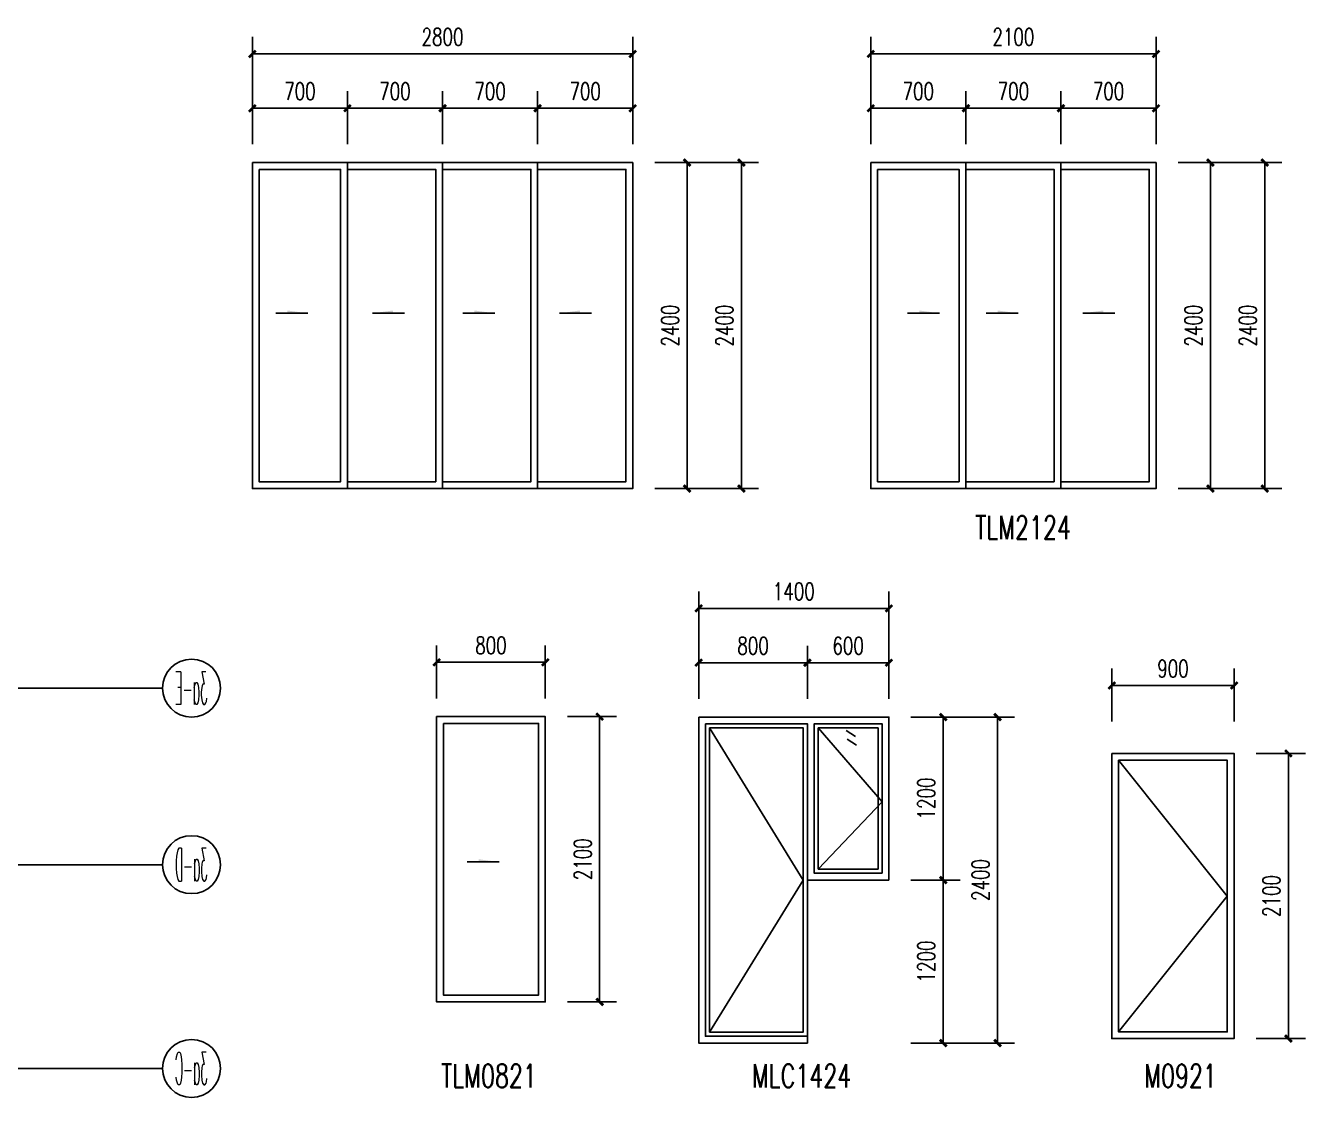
# Model space of a CAD drawing. Extents: x 184967 to 628822, y -100826 to 121332.
# Drawn here: x 328543 to 337964, y -19626 to -11735 of the extents above; entities that cross this region are included whole.
import ezdxf
from ezdxf.enums import TextEntityAlignment as Align

# ---------------------------------------------------------------- set-up
doc = ezdxf.new("R2010")
doc.units = 0
doc.header["$MEASUREMENT"] = 0
for name, color, linetype in [('AXIS_TEXT', 7, 'Continuous'), ('PUB_DIM', 3, 'Continuous'), ('PUB_TAB', 7, 'Continuous'), ('WINDOW', 141, 'Continuous'), ('看线', 67, 'Continuous'), ('立面线', 7, 'Continuous')]:
    doc.layers.add(name, color=color, linetype=linetype)
doc.styles.add('_TCH_AXIS', font='COMPLEX', dxfattribs={"bigfont": 'GBCBIG'})
doc.styles.add('_TCH_DIM_T3', font='SIMPLEX', dxfattribs={"width": 0.705882, "bigfont": 'GBCBIG'})
doc.styles.add('_TCH_WDTABLE', font='SIMPLEX', dxfattribs={"bigfont": 'GBCBIG'})
doc.styles.add('COMPLEX', font='COMPLEX')
doc.dimstyles.new('_TCH_ARCH&&50', dxfattribs={"dimtxt": 127.5, "dimasz": 50, "dimexe": 125, "dimexo": 150, "dimgap": 61.25, "dimtad": 1, "dimdec": 0, "dimzin": 0, "dimdsep": 46, "dimtxsty": '_TCH_DIM_T3', "dimblk": 'ARCHTICK', "dimcen": 0.09, "dimclrt": 7, "dimazin": 2, "dimtfac": 1, "dimtdec": 0, "dimtix": 1, "dimtmove": 2, "dimatfit": 3, "dimfxl": 0, "dimtolj": 1, "dimtzin": 0, "dimarcsym": 0})

# ---------------------------------------------------------------- blocks, each defined once
blk = doc.blocks.new('_ArchTick')
at = {"color": 0, "linetype": 'ByBlock', "const_width": 0.4}
blk.add_lwpolyline([(-0.5, -0.5), (0.5, 0.5)], dxfattribs=at)
blk = doc.blocks.new('*D1826')
at = {"layer": 'Defpoints', "color": 0, "transparency": 16777216}
for p in [(333319.1, -12743.3), (333812.1, -12743.3), (333319.1, -15143.3)]:
    blk.add_point(p, dxfattribs=at)
at = {"layer": 'PUB_DIM', "color": 0, "lineweight": -2, "transparency": 16777216}
for p, q in [((333469.1, -12743.3), (333937.1, -12743.3)), ((333812.1, -15143.3), (333812.1, -12743.3)), ((333469.1, -15143.3), (333937.1, -15143.3))]:
    blk.add_line(p, q, dxfattribs=at)
at = {"layer": 'PUB_DIM', "color": 0, "lineweight": -2, "transparency": 16777216, "xscale": 50, "yscale": 50, "zscale": 50}
for p, rotation in [((333812.1, -12743.3), 90), ((333812.1, -15143.3), 270)]:
    blk.add_blockref('_ArchTick', p, dxfattribs=dict(at, rotation=rotation))
at = {"layer": 'PUB_DIM', "color": 7, "transparency": 16777216, "insert": (333687.1, -13943.3), "char_height": 127.5, "attachment_point": 5, "rotation": 90, "style": '_TCH_DIM_T3'}
blk.add_mtext('\\A1;2400', dxfattribs=at)
blk = doc.blocks.new('*D1827')
at = {"layer": 'Defpoints', "color": 0, "transparency": 16777216}
for p in [(333012.1, -11943.3), (330212.1, -12458.4), (333012.1, -12458.4)]:
    blk.add_point(p, dxfattribs=at)
at = {"layer": 'PUB_DIM', "color": 0, "lineweight": -2, "transparency": 16777216}
for p, q in [((330212.1, -12308.4), (330212.1, -11818.3)), ((333012.1, -12308.4), (333012.1, -11818.3)), ((330212.1, -11943.3), (333012.1, -11943.3))]:
    blk.add_line(p, q, dxfattribs=at)
at = {"layer": 'PUB_DIM', "color": 0, "lineweight": -2, "transparency": 16777216, "xscale": 50, "yscale": 50, "zscale": 50, "rotation": 180}
blk.add_blockref('_ArchTick', (330212.1, -11943.3), dxfattribs=at)
at = {"layer": 'PUB_DIM', "color": 0, "lineweight": -2, "transparency": 16777216, "xscale": 50, "yscale": 50, "zscale": 50}
blk.add_blockref('_ArchTick', (333012.1, -11943.3), dxfattribs=at)
at = {"layer": 'PUB_DIM', "color": 7, "transparency": 16777216, "insert": (331612.1, -11818.3), "char_height": 127.5, "attachment_point": 5, "style": '_TCH_DIM_T3'}
blk.add_mtext('\\A1;2800', dxfattribs=at)
blk = doc.blocks.new('*D1828')
at = {"layer": 'Defpoints', "color": 0, "transparency": 16777216}
for p in [(330912.1, -12343.3), (330212.1, -12758.6), (330912.1, -12758.6)]:
    blk.add_point(p, dxfattribs=at)
at = {"layer": 'PUB_DIM', "color": 0, "lineweight": -2, "transparency": 16777216}
for p, q in [((330212.1, -12608.6), (330212.1, -12218.3)), ((330912.1, -12608.6), (330912.1, -12218.3)), ((330212.1, -12343.3), (330912.1, -12343.3))]:
    blk.add_line(p, q, dxfattribs=at)
at = {"layer": 'PUB_DIM', "color": 0, "lineweight": -2, "transparency": 16777216, "xscale": 50, "yscale": 50, "zscale": 50, "rotation": 180}
blk.add_blockref('_ArchTick', (330212.1, -12343.3), dxfattribs=at)
at = {"layer": 'PUB_DIM', "color": 0, "lineweight": -2, "transparency": 16777216, "xscale": 50, "yscale": 50, "zscale": 50}
blk.add_blockref('_ArchTick', (330912.1, -12343.3), dxfattribs=at)
at = {"layer": 'PUB_DIM', "color": 7, "transparency": 16777216, "insert": (330562.1, -12218.3), "char_height": 127.5, "attachment_point": 5, "style": '_TCH_DIM_T3'}
blk.add_mtext('\\A1;700', dxfattribs=at)
blk = doc.blocks.new('*D1829')
at = {"layer": 'Defpoints', "color": 0, "transparency": 16777216}
for p in [(331612.1, -12343.3), (330912.1, -12758.6), (331612.1, -12758.6)]:
    blk.add_point(p, dxfattribs=at)
at = {"layer": 'PUB_DIM', "color": 0, "lineweight": -2, "transparency": 16777216}
for p, q in [((330912.1, -12608.6), (330912.1, -12218.3)), ((331612.1, -12608.6), (331612.1, -12218.3)), ((330912.1, -12343.3), (331612.1, -12343.3))]:
    blk.add_line(p, q, dxfattribs=at)
at = {"layer": 'PUB_DIM', "color": 0, "lineweight": -2, "transparency": 16777216, "xscale": 50, "yscale": 50, "zscale": 50, "rotation": 180}
blk.add_blockref('_ArchTick', (330912.1, -12343.3), dxfattribs=at)
at = {"layer": 'PUB_DIM', "color": 0, "lineweight": -2, "transparency": 16777216, "xscale": 50, "yscale": 50, "zscale": 50}
blk.add_blockref('_ArchTick', (331612.1, -12343.3), dxfattribs=at)
at = {"layer": 'PUB_DIM', "color": 7, "transparency": 16777216, "insert": (331262.1, -12218.3), "char_height": 127.5, "attachment_point": 5, "style": '_TCH_DIM_T3'}
blk.add_mtext('\\A1;700', dxfattribs=at)
blk = doc.blocks.new('*D1830')
at = {"layer": 'Defpoints', "color": 0, "transparency": 16777216}
for p in [(332312.1, -12343.3), (331612.1, -12758.6), (332312.1, -12758.6)]:
    blk.add_point(p, dxfattribs=at)
at = {"layer": 'PUB_DIM', "color": 0, "lineweight": -2, "transparency": 16777216}
for p, q in [((331612.1, -12608.6), (331612.1, -12218.3)), ((332312.1, -12608.6), (332312.1, -12218.3)), ((331612.1, -12343.3), (332312.1, -12343.3))]:
    blk.add_line(p, q, dxfattribs=at)
at = {"layer": 'PUB_DIM', "color": 0, "lineweight": -2, "transparency": 16777216, "xscale": 50, "yscale": 50, "zscale": 50, "rotation": 180}
blk.add_blockref('_ArchTick', (331612.1, -12343.3), dxfattribs=at)
at = {"layer": 'PUB_DIM', "color": 0, "lineweight": -2, "transparency": 16777216, "xscale": 50, "yscale": 50, "zscale": 50}
blk.add_blockref('_ArchTick', (332312.1, -12343.3), dxfattribs=at)
at = {"layer": 'PUB_DIM', "color": 7, "transparency": 16777216, "insert": (331962.1, -12218.3), "char_height": 127.5, "attachment_point": 5, "style": '_TCH_DIM_T3'}
blk.add_mtext('\\A1;700', dxfattribs=at)
blk = doc.blocks.new('*D1831')
at = {"layer": 'Defpoints', "color": 0, "transparency": 16777216}
for p in [(333012.1, -12343.3), (332312.1, -12758.6), (333012.1, -12758.6)]:
    blk.add_point(p, dxfattribs=at)
at = {"layer": 'PUB_DIM', "color": 0, "lineweight": -2, "transparency": 16777216}
for p, q in [((332312.1, -12608.6), (332312.1, -12218.3)), ((333012.1, -12608.6), (333012.1, -12218.3)), ((332312.1, -12343.3), (333012.1, -12343.3))]:
    blk.add_line(p, q, dxfattribs=at)
at = {"layer": 'PUB_DIM', "color": 0, "lineweight": -2, "transparency": 16777216, "xscale": 50, "yscale": 50, "zscale": 50, "rotation": 180}
blk.add_blockref('_ArchTick', (332312.1, -12343.3), dxfattribs=at)
at = {"layer": 'PUB_DIM', "color": 0, "lineweight": -2, "transparency": 16777216, "xscale": 50, "yscale": 50, "zscale": 50}
blk.add_blockref('_ArchTick', (333012.1, -12343.3), dxfattribs=at)
at = {"layer": 'PUB_DIM', "color": 7, "transparency": 16777216, "insert": (332662.1, -12218.3), "char_height": 127.5, "attachment_point": 5, "style": '_TCH_DIM_T3'}
blk.add_mtext('\\A1;700', dxfattribs=at)
blk = doc.blocks.new('*D1832')
at = {"layer": 'Defpoints', "color": 0, "transparency": 16777216}
for p in [(333024.6, -12743.3), (333412.1, -12743.3), (333024.6, -15143.3)]:
    blk.add_point(p, dxfattribs=at)
at = {"layer": 'PUB_DIM', "color": 0, "lineweight": -2, "transparency": 16777216}
for p, q in [((333174.6, -12743.3), (333537.1, -12743.3)), ((333412.1, -15143.3), (333412.1, -12743.3)), ((333174.6, -15143.3), (333537.1, -15143.3))]:
    blk.add_line(p, q, dxfattribs=at)
at = {"layer": 'PUB_DIM', "color": 0, "lineweight": -2, "transparency": 16777216, "xscale": 50, "yscale": 50, "zscale": 50}
for p, rotation in [((333412.1, -12743.3), 90), ((333412.1, -15143.3), 270)]:
    blk.add_blockref('_ArchTick', p, dxfattribs=dict(at, rotation=rotation))
at = {"layer": 'PUB_DIM', "color": 7, "transparency": 16777216, "insert": (333287.1, -13943.3), "char_height": 127.5, "attachment_point": 5, "rotation": 90, "style": '_TCH_DIM_T3'}
blk.add_mtext('\\A1;2400', dxfattribs=at)
blk = doc.blocks.new('*D1833')
at = {"layer": 'Defpoints', "color": 0, "transparency": 16777216}
for p in [(337171.4, -12743.3), (337664.4, -12743.3), (337171.4, -15143.3)]:
    blk.add_point(p, dxfattribs=at)
at = {"layer": 'PUB_DIM', "color": 0, "lineweight": -2, "transparency": 16777216}
for p, q in [((337321.4, -12743.3), (337789.4, -12743.3)), ((337664.4, -15143.3), (337664.4, -12743.3)), ((337321.4, -15143.3), (337789.4, -15143.3))]:
    blk.add_line(p, q, dxfattribs=at)
at = {"layer": 'PUB_DIM', "color": 0, "lineweight": -2, "transparency": 16777216, "xscale": 50, "yscale": 50, "zscale": 50}
for p, rotation in [((337664.4, -12743.3), 90), ((337664.4, -15143.3), 270)]:
    blk.add_blockref('_ArchTick', p, dxfattribs=dict(at, rotation=rotation))
at = {"layer": 'PUB_DIM', "color": 7, "transparency": 16777216, "insert": (337539.4, -13943.3), "char_height": 127.5, "attachment_point": 5, "rotation": 90, "style": '_TCH_DIM_T3'}
blk.add_mtext('\\A1;2400', dxfattribs=at)
blk = doc.blocks.new('*D1834')
at = {"layer": 'Defpoints', "color": 0, "transparency": 16777216}
for p in [(336864.4, -11943.3), (334764.4, -12458.4), (336864.4, -12458.4)]:
    blk.add_point(p, dxfattribs=at)
at = {"layer": 'PUB_DIM', "color": 0, "lineweight": -2, "transparency": 16777216}
for p, q in [((334764.4, -12308.4), (334764.4, -11818.3)), ((336864.4, -12308.4), (336864.4, -11818.3)), ((334764.4, -11943.3), (336864.4, -11943.3))]:
    blk.add_line(p, q, dxfattribs=at)
at = {"layer": 'PUB_DIM', "color": 0, "lineweight": -2, "transparency": 16777216, "xscale": 50, "yscale": 50, "zscale": 50, "rotation": 180}
blk.add_blockref('_ArchTick', (334764.4, -11943.3), dxfattribs=at)
at = {"layer": 'PUB_DIM', "color": 0, "lineweight": -2, "transparency": 16777216, "xscale": 50, "yscale": 50, "zscale": 50}
blk.add_blockref('_ArchTick', (336864.4, -11943.3), dxfattribs=at)
at = {"layer": 'PUB_DIM', "color": 7, "transparency": 16777216, "insert": (335814.4, -11818.3), "char_height": 127.5, "attachment_point": 5, "style": '_TCH_DIM_T3'}
blk.add_mtext('\\A1;2100', dxfattribs=at)
blk = doc.blocks.new('*D1835')
at = {"layer": 'Defpoints', "color": 0, "transparency": 16777216}
for p in [(335464.4, -12343.3), (334764.4, -12758.6), (335464.4, -12758.6)]:
    blk.add_point(p, dxfattribs=at)
at = {"layer": 'PUB_DIM', "color": 0, "lineweight": -2, "transparency": 16777216}
for p, q in [((334764.4, -12608.6), (334764.4, -12218.3)), ((335464.4, -12608.6), (335464.4, -12218.3)), ((334764.4, -12343.3), (335464.4, -12343.3))]:
    blk.add_line(p, q, dxfattribs=at)
at = {"layer": 'PUB_DIM', "color": 0, "lineweight": -2, "transparency": 16777216, "xscale": 50, "yscale": 50, "zscale": 50, "rotation": 180}
blk.add_blockref('_ArchTick', (334764.4, -12343.3), dxfattribs=at)
at = {"layer": 'PUB_DIM', "color": 0, "lineweight": -2, "transparency": 16777216, "xscale": 50, "yscale": 50, "zscale": 50}
blk.add_blockref('_ArchTick', (335464.4, -12343.3), dxfattribs=at)
at = {"layer": 'PUB_DIM', "color": 7, "transparency": 16777216, "insert": (335114.4, -12218.3), "char_height": 127.5, "attachment_point": 5, "style": '_TCH_DIM_T3'}
blk.add_mtext('\\A1;700', dxfattribs=at)
blk = doc.blocks.new('*D1836')
at = {"layer": 'Defpoints', "color": 0, "transparency": 16777216}
for p in [(336164.4, -12343.3), (335464.4, -12758.6), (336164.4, -12758.6)]:
    blk.add_point(p, dxfattribs=at)
at = {"layer": 'PUB_DIM', "color": 0, "lineweight": -2, "transparency": 16777216}
for p, q in [((335464.4, -12608.6), (335464.4, -12218.3)), ((336164.4, -12608.6), (336164.4, -12218.3)), ((335464.4, -12343.3), (336164.4, -12343.3))]:
    blk.add_line(p, q, dxfattribs=at)
at = {"layer": 'PUB_DIM', "color": 0, "lineweight": -2, "transparency": 16777216, "xscale": 50, "yscale": 50, "zscale": 50, "rotation": 180}
blk.add_blockref('_ArchTick', (335464.4, -12343.3), dxfattribs=at)
at = {"layer": 'PUB_DIM', "color": 0, "lineweight": -2, "transparency": 16777216, "xscale": 50, "yscale": 50, "zscale": 50}
blk.add_blockref('_ArchTick', (336164.4, -12343.3), dxfattribs=at)
at = {"layer": 'PUB_DIM', "color": 7, "transparency": 16777216, "insert": (335814.4, -12218.3), "char_height": 127.5, "attachment_point": 5, "style": '_TCH_DIM_T3'}
blk.add_mtext('\\A1;700', dxfattribs=at)
blk = doc.blocks.new('*D1837')
at = {"layer": 'Defpoints', "color": 0, "transparency": 16777216}
for p in [(336864.4, -12343.3), (336164.4, -12758.6), (336864.4, -12758.6)]:
    blk.add_point(p, dxfattribs=at)
at = {"layer": 'PUB_DIM', "color": 0, "lineweight": -2, "transparency": 16777216}
for p, q in [((336164.4, -12608.6), (336164.4, -12218.3)), ((336864.4, -12608.6), (336864.4, -12218.3)), ((336164.4, -12343.3), (336864.4, -12343.3))]:
    blk.add_line(p, q, dxfattribs=at)
at = {"layer": 'PUB_DIM', "color": 0, "lineweight": -2, "transparency": 16777216, "xscale": 50, "yscale": 50, "zscale": 50, "rotation": 180}
blk.add_blockref('_ArchTick', (336164.4, -12343.3), dxfattribs=at)
at = {"layer": 'PUB_DIM', "color": 0, "lineweight": -2, "transparency": 16777216, "xscale": 50, "yscale": 50, "zscale": 50}
blk.add_blockref('_ArchTick', (336864.4, -12343.3), dxfattribs=at)
at = {"layer": 'PUB_DIM', "color": 7, "transparency": 16777216, "insert": (336514.4, -12218.3), "char_height": 127.5, "attachment_point": 5, "style": '_TCH_DIM_T3'}
blk.add_mtext('\\A1;700', dxfattribs=at)
blk = doc.blocks.new('*D1838')
at = {"layer": 'Defpoints', "color": 0, "transparency": 16777216}
for p in [(336876.9, -12743.3), (337264.4, -12743.3), (336876.9, -15143.3)]:
    blk.add_point(p, dxfattribs=at)
at = {"layer": 'PUB_DIM', "color": 0, "lineweight": -2, "transparency": 16777216}
for p, q in [((337026.9, -12743.3), (337389.4, -12743.3)), ((337264.4, -15143.3), (337264.4, -12743.3)), ((337026.9, -15143.3), (337389.4, -15143.3))]:
    blk.add_line(p, q, dxfattribs=at)
at = {"layer": 'PUB_DIM', "color": 0, "lineweight": -2, "transparency": 16777216, "xscale": 50, "yscale": 50, "zscale": 50}
for p, rotation in [((337264.4, -12743.3), 90), ((337264.4, -15143.3), 270)]:
    blk.add_blockref('_ArchTick', p, dxfattribs=dict(at, rotation=rotation))
at = {"layer": 'PUB_DIM', "color": 7, "transparency": 16777216, "insert": (337139.4, -13943.3), "char_height": 127.5, "attachment_point": 5, "rotation": 90, "style": '_TCH_DIM_T3'}
blk.add_mtext('\\A1;2400', dxfattribs=at)
blk = doc.blocks.new('*D1839')
at = {"layer": 'Defpoints', "color": 0, "transparency": 16777216}
for p in [(332368.7, -16422.3), (331568.7, -16837.6), (332368.7, -16837.6)]:
    blk.add_point(p, dxfattribs=at)
at = {"layer": 'PUB_DIM', "color": 0, "lineweight": -2, "transparency": 16777216}
for p, q in [((331568.7, -16687.6), (331568.7, -16297.3)), ((332368.7, -16687.6), (332368.7, -16297.3)), ((331568.7, -16422.3), (332368.7, -16422.3))]:
    blk.add_line(p, q, dxfattribs=at)
at = {"layer": 'PUB_DIM', "color": 0, "lineweight": -2, "transparency": 16777216, "xscale": 50, "yscale": 50, "zscale": 50, "rotation": 180}
blk.add_blockref('_ArchTick', (331568.7, -16422.3), dxfattribs=at)
at = {"layer": 'PUB_DIM', "color": 0, "lineweight": -2, "transparency": 16777216, "xscale": 50, "yscale": 50, "zscale": 50}
blk.add_blockref('_ArchTick', (332368.7, -16422.3), dxfattribs=at)
at = {"layer": 'PUB_DIM', "color": 7, "transparency": 16777216, "insert": (331968.7, -16297.3), "char_height": 127.5, "attachment_point": 5, "style": '_TCH_DIM_T3'}
blk.add_mtext('\\A1;800', dxfattribs=at)
blk = doc.blocks.new('*D1840')
at = {"layer": 'Defpoints', "color": 0, "transparency": 16777216}
for p in [(332381.1, -16822.3), (332768.7, -16822.3), (332381.1, -18922.3)]:
    blk.add_point(p, dxfattribs=at)
at = {"layer": 'PUB_DIM', "color": 0, "lineweight": -2, "transparency": 16777216}
for p, q in [((332531.1, -16822.3), (332893.7, -16822.3)), ((332768.7, -18922.3), (332768.7, -16822.3)), ((332531.1, -18922.3), (332893.7, -18922.3))]:
    blk.add_line(p, q, dxfattribs=at)
at = {"layer": 'PUB_DIM', "color": 0, "lineweight": -2, "transparency": 16777216, "xscale": 50, "yscale": 50, "zscale": 50}
for p, rotation in [((332768.7, -16822.3), 90), ((332768.7, -18922.3), 270)]:
    blk.add_blockref('_ArchTick', p, dxfattribs=dict(at, rotation=rotation))
at = {"layer": 'PUB_DIM', "color": 7, "transparency": 16777216, "insert": (332643.7, -17872.3), "char_height": 127.5, "attachment_point": 5, "rotation": 90, "style": '_TCH_DIM_T3'}
blk.add_mtext('\\A1;2100', dxfattribs=at)
blk = doc.blocks.new('*D1841')
at = {"layer": 'Defpoints', "color": 0, "transparency": 16777216}
for p in [(335204.9, -16825.1), (335697.8, -16825.1), (335204.9, -19225.1)]:
    blk.add_point(p, dxfattribs=at)
at = {"layer": 'PUB_DIM', "color": 0, "lineweight": -2, "transparency": 16777216}
for p, q in [((335354.9, -16825.1), (335822.8, -16825.1)), ((335697.8, -19225.1), (335697.8, -16825.1)), ((335354.9, -19225.1), (335822.8, -19225.1))]:
    blk.add_line(p, q, dxfattribs=at)
at = {"layer": 'PUB_DIM', "color": 0, "lineweight": -2, "transparency": 16777216, "xscale": 50, "yscale": 50, "zscale": 50}
for p, rotation in [((335697.8, -16825.1), 90), ((335697.8, -19225.1), 270)]:
    blk.add_blockref('_ArchTick', p, dxfattribs=dict(at, rotation=rotation))
at = {"layer": 'PUB_DIM', "color": 7, "transparency": 16777216, "insert": (335572.8, -18025.1), "char_height": 127.5, "attachment_point": 5, "rotation": 90, "style": '_TCH_DIM_T3'}
blk.add_mtext('\\A1;2400', dxfattribs=at)
blk = doc.blocks.new('*D1842')
at = {"layer": 'Defpoints', "color": 0, "transparency": 16777216}
for p in [(334897.8, -16025.1), (333497.8, -16540.3), (334897.8, -16540.3)]:
    blk.add_point(p, dxfattribs=at)
at = {"layer": 'PUB_DIM', "color": 0, "lineweight": -2, "transparency": 16777216}
for p, q in [((333497.8, -16390.3), (333497.8, -15900.1)), ((334897.8, -16390.3), (334897.8, -15900.1)), ((333497.8, -16025.1), (334897.8, -16025.1))]:
    blk.add_line(p, q, dxfattribs=at)
at = {"layer": 'PUB_DIM', "color": 0, "lineweight": -2, "transparency": 16777216, "xscale": 50, "yscale": 50, "zscale": 50, "rotation": 180}
blk.add_blockref('_ArchTick', (333497.8, -16025.1), dxfattribs=at)
at = {"layer": 'PUB_DIM', "color": 0, "lineweight": -2, "transparency": 16777216, "xscale": 50, "yscale": 50, "zscale": 50}
blk.add_blockref('_ArchTick', (334897.8, -16025.1), dxfattribs=at)
at = {"layer": 'PUB_DIM', "color": 7, "transparency": 16777216, "insert": (334197.8, -15900.1), "char_height": 127.5, "attachment_point": 5, "style": '_TCH_DIM_T3'}
blk.add_mtext('\\A1;1400', dxfattribs=at)
blk = doc.blocks.new('*D1843')
at = {"layer": 'Defpoints', "color": 0, "transparency": 16777216}
for p in [(334297.8, -16425.1), (333497.8, -16840.4), (334297.8, -16840.4)]:
    blk.add_point(p, dxfattribs=at)
at = {"layer": 'PUB_DIM', "color": 0, "lineweight": -2, "transparency": 16777216}
for p, q in [((333497.8, -16690.4), (333497.8, -16300.1)), ((334297.8, -16690.4), (334297.8, -16300.1)), ((333497.8, -16425.1), (334297.8, -16425.1))]:
    blk.add_line(p, q, dxfattribs=at)
at = {"layer": 'PUB_DIM', "color": 0, "lineweight": -2, "transparency": 16777216, "xscale": 50, "yscale": 50, "zscale": 50, "rotation": 180}
blk.add_blockref('_ArchTick', (333497.8, -16425.1), dxfattribs=at)
at = {"layer": 'PUB_DIM', "color": 0, "lineweight": -2, "transparency": 16777216, "xscale": 50, "yscale": 50, "zscale": 50}
blk.add_blockref('_ArchTick', (334297.8, -16425.1), dxfattribs=at)
at = {"layer": 'PUB_DIM', "color": 7, "transparency": 16777216, "insert": (333897.8, -16300.1), "char_height": 127.5, "attachment_point": 5, "style": '_TCH_DIM_T3'}
blk.add_mtext('\\A1;800', dxfattribs=at)
blk = doc.blocks.new('*D1844')
at = {"layer": 'Defpoints', "color": 0, "transparency": 16777216}
for p in [(334897.8, -16425.1), (334297.8, -16840.4), (334897.8, -16840.4)]:
    blk.add_point(p, dxfattribs=at)
at = {"layer": 'PUB_DIM', "color": 0, "lineweight": -2, "transparency": 16777216}
for p, q in [((334297.8, -16690.4), (334297.8, -16300.1)), ((334897.8, -16690.4), (334897.8, -16300.1)), ((334297.8, -16425.1), (334897.8, -16425.1))]:
    blk.add_line(p, q, dxfattribs=at)
at = {"layer": 'PUB_DIM', "color": 0, "lineweight": -2, "transparency": 16777216, "xscale": 50, "yscale": 50, "zscale": 50, "rotation": 180}
blk.add_blockref('_ArchTick', (334297.8, -16425.1), dxfattribs=at)
at = {"layer": 'PUB_DIM', "color": 0, "lineweight": -2, "transparency": 16777216, "xscale": 50, "yscale": 50, "zscale": 50}
blk.add_blockref('_ArchTick', (334897.8, -16425.1), dxfattribs=at)
at = {"layer": 'PUB_DIM', "color": 7, "transparency": 16777216, "insert": (334597.8, -16300.1), "char_height": 127.5, "attachment_point": 5, "style": '_TCH_DIM_T3'}
blk.add_mtext('\\A1;600', dxfattribs=at)
blk = doc.blocks.new('*D1845')
at = {"layer": 'Defpoints', "color": 0, "transparency": 16777216}
for p in [(334910.3, -18025.1), (335297.8, -18025.1), (334910.3, -19225.1)]:
    blk.add_point(p, dxfattribs=at)
at = {"layer": 'PUB_DIM', "color": 0, "lineweight": -2, "transparency": 16777216}
for p, q in [((335060.3, -18025.1), (335422.8, -18025.1)), ((335297.8, -19225.1), (335297.8, -18025.1)), ((335060.3, -19225.1), (335422.8, -19225.1))]:
    blk.add_line(p, q, dxfattribs=at)
at = {"layer": 'PUB_DIM', "color": 0, "lineweight": -2, "transparency": 16777216, "xscale": 50, "yscale": 50, "zscale": 50}
for p, rotation in [((335297.8, -18025.1), 90), ((335297.8, -19225.1), 270)]:
    blk.add_blockref('_ArchTick', p, dxfattribs=dict(at, rotation=rotation))
at = {"layer": 'PUB_DIM', "color": 7, "transparency": 16777216, "insert": (335172.8, -18625.1), "char_height": 127.5, "attachment_point": 5, "rotation": 90, "style": '_TCH_DIM_T3'}
blk.add_mtext('\\A1;1200', dxfattribs=at)
blk = doc.blocks.new('*D1846')
at = {"layer": 'Defpoints', "color": 0, "transparency": 16777216}
for p in [(334910.3, -16825.1), (335297.8, -16825.1), (334910.3, -18025.1)]:
    blk.add_point(p, dxfattribs=at)
at = {"layer": 'PUB_DIM', "color": 0, "lineweight": -2, "transparency": 16777216}
for p, q in [((335060.3, -16825.1), (335422.8, -16825.1)), ((335297.8, -18025.1), (335297.8, -16825.1)), ((335060.3, -18025.1), (335422.8, -18025.1))]:
    blk.add_line(p, q, dxfattribs=at)
at = {"layer": 'PUB_DIM', "color": 0, "lineweight": -2, "transparency": 16777216, "xscale": 50, "yscale": 50, "zscale": 50}
for p, rotation in [((335297.8, -16825.1), 90), ((335297.8, -18025.1), 270)]:
    blk.add_blockref('_ArchTick', p, dxfattribs=dict(at, rotation=rotation))
at = {"layer": 'PUB_DIM', "color": 7, "transparency": 16777216, "insert": (335172.8, -17425.1), "char_height": 127.5, "attachment_point": 5, "rotation": 90, "style": '_TCH_DIM_T3'}
blk.add_mtext('\\A1;1200', dxfattribs=at)
blk = doc.blocks.new('*D1847')
at = {"layer": 'Defpoints', "color": 0, "transparency": 16777216}
for p in [(337438.9, -16593), (336538.9, -17008.3), (337438.9, -17008.3)]:
    blk.add_point(p, dxfattribs=at)
at = {"layer": 'PUB_DIM', "color": 0, "lineweight": -2, "transparency": 16777216}
for p, q in [((336538.9, -16858.3), (336538.9, -16468)), ((337438.9, -16858.3), (337438.9, -16468)), ((336538.9, -16593), (337438.9, -16593))]:
    blk.add_line(p, q, dxfattribs=at)
at = {"layer": 'PUB_DIM', "color": 0, "lineweight": -2, "transparency": 16777216, "xscale": 50, "yscale": 50, "zscale": 50, "rotation": 180}
blk.add_blockref('_ArchTick', (336538.9, -16593), dxfattribs=at)
at = {"layer": 'PUB_DIM', "color": 0, "lineweight": -2, "transparency": 16777216, "xscale": 50, "yscale": 50, "zscale": 50}
blk.add_blockref('_ArchTick', (337438.9, -16593), dxfattribs=at)
at = {"layer": 'PUB_DIM', "color": 7, "transparency": 16777216, "insert": (336988.9, -16468), "char_height": 127.5, "attachment_point": 5, "style": '_TCH_DIM_T3'}
blk.add_mtext('\\A1;900', dxfattribs=at)
blk = doc.blocks.new('*D1848')
at = {"layer": 'Defpoints', "color": 0, "transparency": 16777216}
for p in [(337451.4, -17093), (337838.9, -17093), (337451.4, -19193)]:
    blk.add_point(p, dxfattribs=at)
at = {"layer": 'PUB_DIM', "color": 0, "lineweight": -2, "transparency": 16777216}
for p, q in [((337601.4, -17093), (337963.9, -17093)), ((337838.9, -19193), (337838.9, -17093)), ((337601.4, -19193), (337963.9, -19193))]:
    blk.add_line(p, q, dxfattribs=at)
at = {"layer": 'PUB_DIM', "color": 0, "lineweight": -2, "transparency": 16777216, "xscale": 50, "yscale": 50, "zscale": 50}
for p, rotation in [((337838.9, -17093), 90), ((337838.9, -19193), 270)]:
    blk.add_blockref('_ArchTick', p, dxfattribs=dict(at, rotation=rotation))
at = {"layer": 'PUB_DIM', "color": 7, "transparency": 16777216, "insert": (337713.9, -18143), "char_height": 127.5, "attachment_point": 5, "rotation": 90, "style": '_TCH_DIM_T3'}
blk.add_mtext('\\A1;2100', dxfattribs=at)
blk = doc.blocks.new('_AXISO')
blk.add_circle((0, 0), 0.5)
at = {"layer": 'AXIS_TEXT', "style": 'COMPLEX', "width": 1.041667}
blk.add_attdef('A', text='', height=0.56, dxfattribs=at).set_placement((-0.25, -0.28), (0.25, -0.28), align=Align.FIT)
blk = doc.blocks.new('24GFHTY')
at = {"layer": 'PUB_DIM', "linetype": 'ByBlock'}
for p, q in [((512238.2, -26851.3), (511154.5, -26851.3)), ((512238.2, -28151.3), (511154.5, -28151.3)), ((512238.2, -29651.3), (511154.5, -29651.3))]:
    blk.add_line(p, q, dxfattribs=at)
ref = blk.add_blockref('_AXISO', (510941.2, -26851.3), dxfattribs=dict(at, xscale=-426.6560000000001, yscale=426.6560000000001, zscale=426.6560000000001))
ref.add_attrib('A', '3a-E', dxfattribs={"layer": 'AXIS_TEXT', "height": 241.35, "style": '_TCH_AXIS', "width": 0.259259}).set_placement((510820.5, -26972), (511061.9, -26972), align=Align.FIT)
ref = blk.add_blockref('_AXISO', (510941.2, -28151.3), dxfattribs=dict(at, xscale=-426.6560000000001, yscale=426.6560000000001, zscale=426.6560000000001))
ref.add_attrib('A', '3a-D', dxfattribs={"layer": 'AXIS_TEXT', "height": 241.35, "style": '_TCH_AXIS', "width": 0.256098}).set_placement((510820.5, -28272), (511061.9, -28272), align=Align.FIT)
ref = blk.add_blockref('_AXISO', (510941.2, -29651.3), dxfattribs=dict(at, xscale=-426.6560000000001, yscale=426.6560000000001, zscale=426.6560000000001))
ref.add_attrib('A', '3a-C', dxfattribs={"layer": 'AXIS_TEXT', "height": 241.35, "style": '_TCH_AXIS', "width": 0.2625}).set_placement((510820.5, -29772), (511061.9, -29772), align=Align.FIT)

msp = doc.modelspace()

# ---------------------------------------------------------------- hatches: boundary and pattern name
at = {"layer": '立面线'}
for points in [[(330619.6, -13852.1), (330469.6, -13852.1), (330469.6, -13832.1)], [(331097.1, -13852.1), (331247.1, -13852.1), (331247.1, -13832.1)], [(331996.7, -13852.1), (331846.7, -13852.1), (331846.7, -13832.1)], [(332474.2, -13852.1), (332624.2, -13852.1), (332624.2, -13832.1)], [(335270.8, -13852.1), (335120.8, -13852.1), (335120.8, -13832.1)], [(335849, -13852.1), (335699, -13852.1), (335699, -13832.1)], [(336326.4, -13852.1), (336476.4, -13852.1), (336476.4, -13832.1)], [(332028.3, -17892.2), (331878.3, -17892.2), (331878.3, -17872.2)]]:
    msp.add_hatch(color=256, dxfattribs=at).paths.add_polyline_path(points)

# ---------------------------------------------------------------- linework, layer by layer
at = {"layer": 'WINDOW'}
for points in [[(330262.1, -12793.3), (330862.1, -12793.3), (330862.1, -15093.3), (330262.1, -15093.3)], [(330912.1, -12793.3), (331562.1, -12793.3), (331562.1, -15093.3), (330912.1, -15093.3)], [(331612.1, -12793.3), (332262.1, -12793.3), (332262.1, -15093.3), (331612.1, -15093.3)], [(332312.1, -12793.3), (332962.1, -12793.3), (332962.1, -15093.3), (332312.1, -15093.3)], [(334814.4, -12793.3), (335414.4, -12793.3), (335414.4, -15093.3), (334814.4, -15093.3)], [(335464.4, -12793.3), (336114.4, -12793.3), (336114.4, -15093.3), (335464.4, -15093.3)], [(336164.4, -12793.3), (336814.4, -12793.3), (336814.4, -15093.3), (336164.4, -15093.3)], [(331618.7, -16872.3), (332318.7, -16872.3), (332318.7, -18872.3), (331618.7, -18872.3)], [(333547.8, -16875.1), (334297.8, -16875.1), (334297.8, -19175.1), (333547.8, -19175.1)], [(333577.8, -16905.1), (334267.8, -16905.1), (334267.8, -19145.1), (333577.8, -19145.1)], [(334817.8, -17945.1), (334817.8, -16905.1), (334377.8, -16905.1), (334377.8, -17945.1)], [(336588.9, -17143), (337388.9, -17143), (337388.9, -19143), (336588.9, -19143)]]:
    msp.add_lwpolyline(points, close=True, dxfattribs=at)
for points in [[(330912.1, -15143.3), (330912.1, -12743.3)], [(331612.1, -15143.3), (331612.1, -12743.3)], [(332312.1, -15143.3), (332312.1, -12743.3)], [(335464.4, -15143.3), (335464.4, -12743.3)], [(336164.4, -15143.3), (336164.4, -12743.3)], [(333577.8, -16905.1), (334267.8, -18025.1), (333577.8, -19145.1)], [(334847.8, -17975.1), (334847.8, -16875.1), (334347.8, -16875.1), (334347.8, -17975.1), (334847.8, -17975.1)], [(334377.8, -16905.1), (334847.8, -17450.1), (334377.8, -17945.1)], [(336588.9, -17143), (337388.9, -18143), (336588.9, -19143)]]:
    msp.add_lwpolyline(points, dxfattribs=at)
at = {"layer": '看线'}
for p, q in [((334582.4, -16924.3), (334651.5, -16968.6)), ((334590.5, -16987.7), (334659.6, -17032.1))]:
    msp.add_line(p, q, dxfattribs=at)
at = {"layer": '立面线'}
for points in [[(330212.1, -12743.3), (333012.1, -12743.3), (333012.1, -15143.3), (330212.1, -15143.3), (330212.1, -12743.3)], [(334764.4, -12743.3), (336864.4, -12743.3), (336864.4, -15143.3), (334764.4, -15143.3), (334764.4, -12743.3)], [(330384.6, -13852.1), (330619.6, -13852.1)], [(331332.1, -13852.1), (331097.1, -13852.1)], [(331761.7, -13852.1), (331996.7, -13852.1)], [(332709.1, -13852.1), (332474.2, -13852.1)], [(335035.8, -13852.1), (335270.8, -13852.1)], [(335614, -13852.1), (335849, -13852.1)], [(336561.4, -13852.1), (336326.4, -13852.1)], [(331568.7, -16822.3), (332368.7, -16822.3), (332368.7, -18922.3), (331568.7, -18922.3), (331568.7, -16822.3)], [(333497.8, -16825.1), (334897.8, -16825.1), (334897.8, -18025.1)], [(334297.8, -19225.1), (333497.8, -19225.1), (333497.8, -16825.1)], [(336538.9, -17093), (337438.9, -17093), (337438.9, -19193), (336538.9, -19193), (336538.9, -17093)], [(331793.3, -17892.2), (332028.3, -17892.2)], [(334897.8, -18025.1), (334297.8, -18025.1)], [(334297.8, -18025.1), (334297.8, -19225.1)]]:
    msp.add_lwpolyline(points, dxfattribs=at)

# ---------------------------------------------------------------- block references
at = {"layer": 'PUB_DIM', "linetype": 'ByBlock', "xscale": -1}
msp.add_blockref('24GFHTY', (840705.5, 10239.1), dxfattribs=at)

# ---------------------------------------------------------------- texts
at = {"layer": 'PUB_TAB', "style": '_TCH_WDTABLE', "width": 0.705882}
for s, p in [('TLM2124', (335533.8, -15514.7)), ('TLM0821', (331601.7, -19551.9)), ('MLC1424', (333890.2, -19551.9)), ('M0921', (336777.5, -19551.9))]:
    msp.add_text(s, height=170, dxfattribs=at).set_placement(p)

# ---------------------------------------------------------------- dimensions: what is measured, and where the dimension line sits
at = {"layer": 'PUB_DIM'}
for p1, p2, distance, text, picture, middle in [((330212.1, -12458.4), (333012.1, -12458.4), 515.2, '2800', '*D1827', (331612.1, -11818.3)), ((334764.4, -12458.4), (336864.4, -12458.4), 515.2, '2100', '*D1834', (335814.4, -11818.3)), ((330212.1, -12758.6), (330912.1, -12758.6), 415.3, '700', '*D1828', (330562.1, -12218.3)), ((330912.1, -12758.6), (331612.1, -12758.6), 415.3, '700', '*D1829', (331262.1, -12218.3)), ((331612.1, -12758.6), (332312.1, -12758.6), 415.3, '700', '*D1830', (331962.1, -12218.3)), ((332312.1, -12758.6), (333012.1, -12758.6), 415.3, '700', '*D1831', (332662.1, -12218.3)), ((334764.4, -12758.6), (335464.4, -12758.6), 415.3, '700', '*D1835', (335114.4, -12218.3)), ((335464.4, -12758.6), (336164.4, -12758.6), 415.3, '700', '*D1836', (335814.4, -12218.3)), ((336164.4, -12758.6), (336864.4, -12758.6), 415.3, '700', '*D1837', (336514.4, -12218.3)), ((333024.6, -15143.3), (333024.6, -12743.3), -387.5, '2400', '*D1832', (333287.1, -13943.3)), ((333319.1, -15143.3), (333319.1, -12743.3), -493, '2400', '*D1826', (333687.1, -13943.3)), ((336876.9, -15143.3), (336876.9, -12743.3), -387.5, '2400', '*D1838', (337139.4, -13943.3)), ((337171.4, -15143.3), (337171.4, -12743.3), -493, '2400', '*D1833', (337539.4, -13943.3)), ((333497.8, -16540.3), (334897.8, -16540.3), 515.2, '1400', '*D1842', (334197.8, -15900.1)), ((331568.7, -16837.6), (332368.7, -16837.6), 415.3, '800', '*D1839', (331968.7, -16297.3)), ((333497.8, -16840.4), (334297.8, -16840.4), 415.3, '800', '*D1843', (333897.8, -16300.1)), ((334297.8, -16840.4), (334897.8, -16840.4), 415.3, '600', '*D1844', (334597.8, -16300.1)), ((336538.9, -17008.3), (337438.9, -17008.3), 415.3, '900', '*D1847', (336988.9, -16468)), ((332381.1, -18922.3), (332381.1, -16822.3), -387.5, '2100', '*D1840', (332643.7, -17872.3)), ((334910.3, -18025.1), (334910.3, -16825.1), -387.5, '1200', '*D1846', (335172.8, -17425.1)), ((335204.9, -19225.1), (335204.9, -16825.1), -493, '2400', '*D1841', (335572.8, -18025.1)), ((337451.4, -19193), (337451.4, -17093), -387.5, '2100', '*D1848', (337713.9, -18143)), ((334910.3, -19225.1), (334910.3, -18025.1), -387.5, '1200', '*D1845', (335172.8, -18625.1))]:
    dim = msp.add_aligned_dim(p1=p1, p2=p2, distance=distance, text=text, dimstyle='_TCH_ARCH&&50', dxfattribs=at)
    dim.commit()
    dim.dimension.update_dxf_attribs({"geometry": picture, "text_midpoint": middle})

doc.saveas('drawing.dxf')
